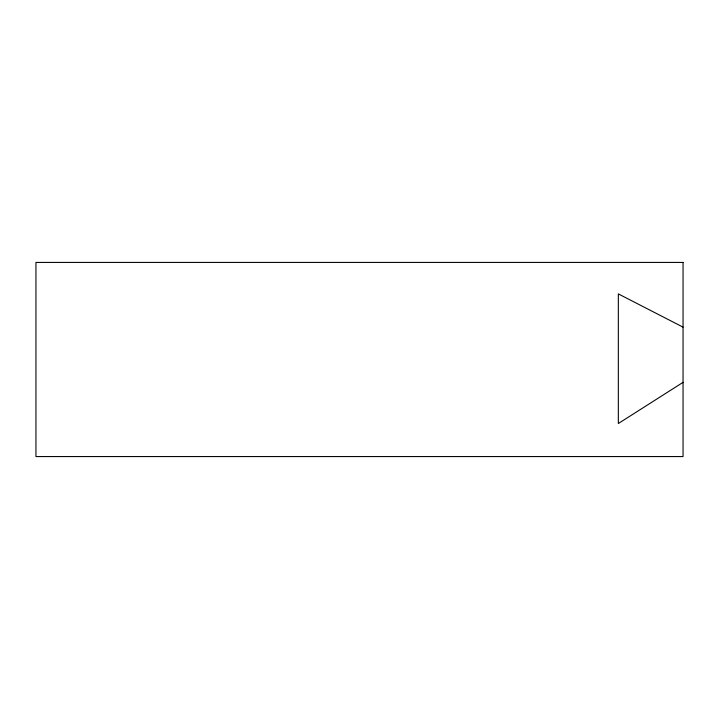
<?xml version="1.0" encoding="UTF-8"?>
<svg xmlns="http://www.w3.org/2000/svg" width="719" height="719" viewBox="0 0 719 719"><rect width="100%" height="100%" fill="white"/><g stroke="black" fill="none" stroke-linecap="round" stroke-linejoin="round"><path stroke-width="1.08" d="M683.05 382.355L618.34 423.518L618.34 293.9L683.05 327.145M683.05 262.435L35.95 262.435L35.95 456.565L683.05 456.565L683.05 262.435"/></g></svg>
